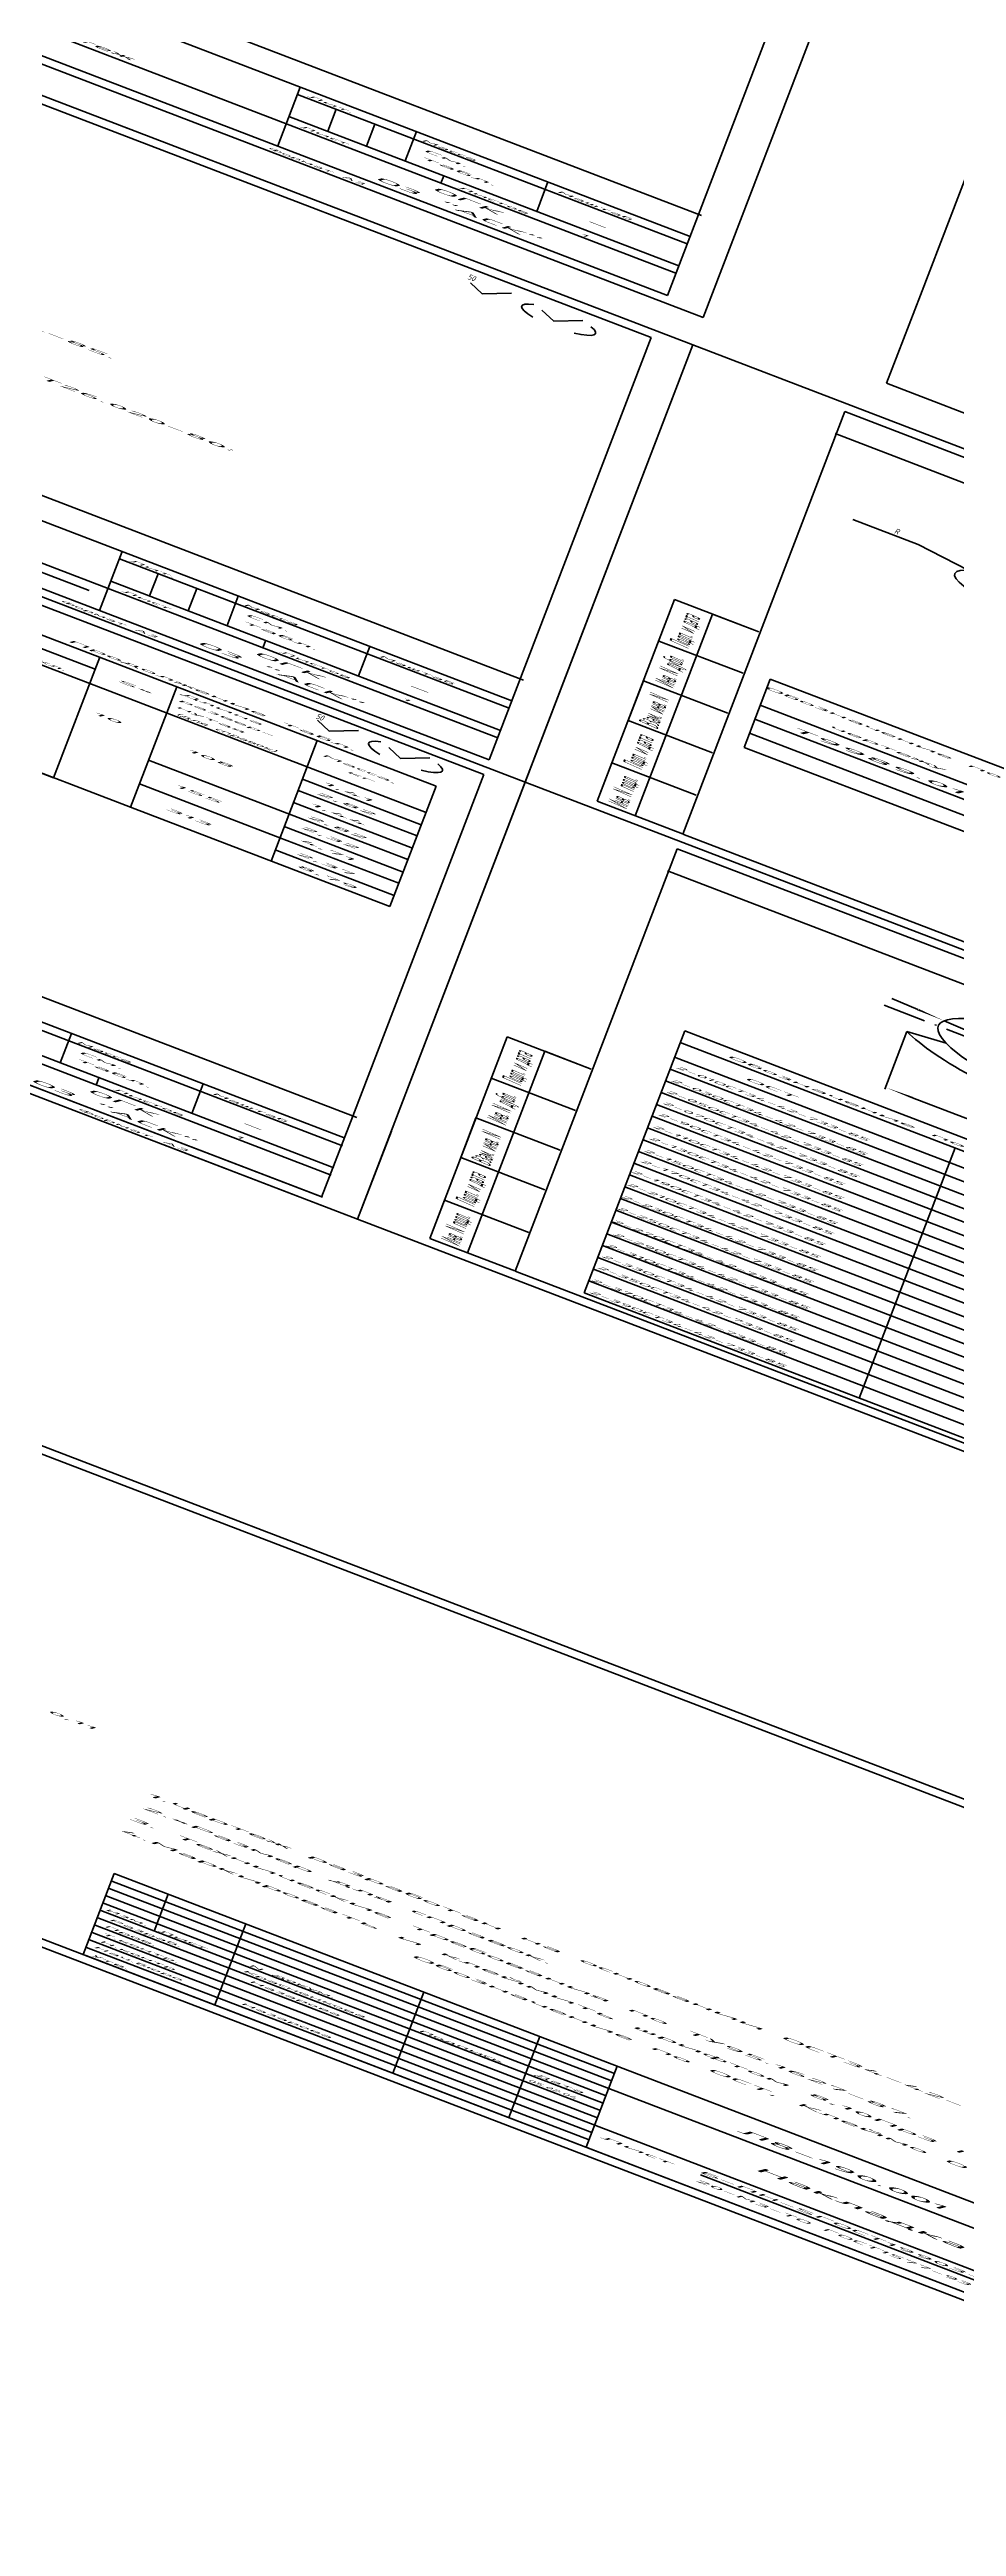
# Model space of a CAD drawing. Extents: x 2364 to 24352926, y -9422284 to 1126.
# Drawn here: x 11364280 to 11690167, y -4761101 to -3870708 of the extents above; entities that cross this region are included whole.
import ezdxf

# ---------------------------------------------------------------- set-up
doc = ezdxf.new("R2010")
doc.units = 0
doc.linetypes.add('ACAD_ISO10W100', pattern=[18.5, 12, -3, 0.5, -3])
doc.layers.add('ОСНОВНЫЕ', color=5, linetype='CONTINUOUS')
doc.layers.add('ТОНКИЕ', color=4, linetype='CONTINUOUS')
doc.styles.add('25', font='romans.shx', dxfattribs={"width": 0.8, "oblique": 15, "height": 2.5})
doc.styles.add('35', font='romans.shx', dxfattribs={"width": 0.8, "oblique": 15, "height": 3.5})
doc.styles.add('5', font='romans.shx', dxfattribs={"oblique": 15, "height": 3.5})

# ---------------------------------------------------------------- blocks, each defined once
blk = doc.blocks.new('Л8-190.000')
at = {"layer": 'ОСНОВНЫЕ', "color": 4, "linetype": 'Continuous', "lineweight": 40}
for p, q in [((4134.80392, 851.51391), (4134.80392, 1088.64303)), ((4111.32277, 789.01262), (4111.32277, 1086.01262)), ((4134.80392, 851.51391), (4134.80392, 791.64303)), ((4339.91283, 791.64303), (4134.80392, 791.64303)), ((3691.32277, 789.01262), (4111.32277, 789.01262)), ((4111.32277, 770.37739), (3691.32277, 770.37739)), ((4111.32277, 176.37739), (4111.32277, 770.37739)), ((4531.32277, 770.37739), (4111.32277, 770.37739)), ((4111.32277, 770.37739), (4111.32277, 473.37739)), ((4145.33333, 703.38577), (4136.89937, 703.38577)), ((4152.08442, 699.4485), (4145.33333, 703.38577)), ((3999.69827, 487.91371), (4053.9553, 487.91371)), ((3691.32277, 473.37739), (4111.32277, 473.37739)), ((4111.32277, 473.37739), (3691.32277, 473.37739)), ((4526.32277, 473.37739), (4111.32277, 473.37739)), ((4111.32277, 473.37739), (4111.32277, 176.37739)), ((4111.32277, 473.37739), (4531.32277, 473.37739)), ((4165.38698, 427.72958), (4161.9571, 428.42666)), ((4168.81686, 427.0325), (4212.34722, 418.18553)), ((4165.0936, 412.26601), (4165.0936, 373.02714)), ((4212.37507, 374.27714), (4168.5936, 374.27714)), ((4111.32277, 176.37739), (4111.32277, 236.24827)), ((3691.32277, 176.37739), (4111.32277, 176.37739)), ((4111.32277, 176.37739), (4086.30035, 176.37739)), ((4111.32277, 176.37739), (4531.32277, 176.37739)), ((3882.50076, -29.63212), (4302.50076, -29.63212)), ((4191.20581, -312.0958), (4245.46285, -312.0958)), ((3882.50076, -326.63212), (4302.50076, -326.63212))]:
    blk.add_line(p, q, dxfattribs=at)
at = {"layer": 'ОСНОВНЫЕ', "lineweight": 100}
for p, q in [((4106.32277, 794.01262), (4106.32277, 1081.01262)), ((3920.9748, 849.08194), (4106.71738, 849.08194)), ((3985.9748, 834.08194), (4106.32277, 834.08194)), ((4055.9748, 834.08194), (4055.9748, 794.08194)), ((4106.32277, 809.08194), (3985.9748, 809.08194)), ((3711.32277, 794.01262), (4106.32277, 794.01262)), ((4106.32277, 765.37739), (3711.32277, 765.37739)), ((4106.32277, 478.37739), (4106.32277, 765.37739)), ((4131.32277, 765.37739), (4131.32277, 478.37739)), ((4526.32277, 765.37739), (4131.32277, 765.37739)), ((4201.58937, 750.16385), (4131.18837, 750.16385)), ((4134.47298, 590.04696), (4346.04722, 590.04696)), ((3920.9748, 533.44671), (4106.71738, 533.44671)), ((3985.9748, 518.44671), (4106.32277, 518.44671)), ((4055.9748, 518.44671), (4055.9748, 478.44671)), ((4106.32277, 493.44671), (3985.9748, 493.44671)), ((3711.32277, 478.37739), (4106.32277, 478.37739)), ((4131.32277, 478.37739), (4526.32277, 478.37739)), ((4106.32277, 468.37739), (3711.32277, 468.37739)), ((4106.32277, 468.37739), (3946.34519, 468.37739)), ((4106.32277, 236.24827), (4106.32277, 468.37739)), ((4131.32277, 468.37739), (4131.32277, 181.37739)), ((4526.32277, 468.37739), (4131.32277, 468.37739)), ((4201.58937, 453.16385), (4131.18837, 453.16385)), ((3914.03274, 450.73504), (4101.46547, 450.73504)), ((4101.46547, 450.73504), (4101.46547, 368.88174)), ((4140.03479, 362.10246), (4327.46753, 362.10246)), ((3921.08371, 236.44671), (4106.82629, 236.44671)), ((4106.32277, 181.24827), (4106.32277, 236.24827)), ((3986.08371, 221.44671), (4106.43168, 221.44671)), ((4106.43168, 196.44671), (3986.08371, 196.44671)), ((3711.32277, 181.37739), (4106.32277, 181.37739)), ((4106.43168, 181.37739), (3921.43168, 181.37739)), ((4131.32277, 181.37739), (4526.32277, 181.37739)), ((4297.50076, -34.47451), (3902.50076, -34.47451)), ((4112.15278, -266.5628), (4112.15278, -321.5628)), ((4112.15278, -266.5628), (4297.89536, -266.5628)), ((4177.15278, -266.5628), (4177.15278, -321.5628)), ((4177.15278, -281.5628), (4297.50076, -281.5628)), ((4297.50076, -306.5628), (4177.15278, -306.5628)), ((3902.50076, -321.63212), (4297.50076, -321.63212)), ((4297.50076, -321.63212), (4112.50076, -321.63212))]:
    blk.add_line(p, q, dxfattribs=at)
at = {"layer": 'ОСНОВНЫЕ', "lineweight": 40}
for p, q in [((4070.9748, 834.08194), (4070.9748, 814.08194)), ((4087.9748, 834.08194), (4087.9748, 814.08194)), ((4106.32277, 829.08194), (4055.9748, 829.08194)), ((4106.32277, 814.08194), (4055.9748, 814.08194)), ((4075.9748, 814.08194), (4075.9748, 809.08194)), ((4070.9748, 518.44671), (4070.9748, 498.44671)), ((4087.9748, 518.44671), (4087.9748, 498.44671)), ((4106.32277, 513.44671), (4055.9748, 513.44671)), ((4106.32277, 498.44671), (4055.9748, 498.44671)), ((4075.9748, 498.44671), (4075.9748, 493.44671)), ((4071.08371, 221.44671), (4071.08371, 201.44671)), ((4088.08371, 221.44671), (4088.08371, 201.44671)), ((4106.43168, 216.44671), (4056.08371, 216.44671)), ((4106.43168, 201.44671), (4056.08371, 201.44671)), ((4076.08371, 201.44671), (4076.08371, 196.44671)), ((4119.15278, -266.5628), (4119.15278, -291.5628)), ((4129.15278, -266.5628), (4129.15278, -321.5628)), ((4152.15278, -266.5628), (4152.15278, -321.5628)), ((4167.15278, -266.5628), (4167.15278, -321.5628)), ((4177.15278, -286.5628), (4112.23971, -286.5628)), ((4177.15278, -291.5628), (4112.23971, -291.5628))]:
    blk.add_line(p, q, dxfattribs=at)
at = {"layer": 'ОСНОВНЫЕ', "color": 5, "linetype": 'Continuous', "lineweight": 100}
for p, q in [((4120.27121, 478.37739), (4120.27121, 615.37739)), ((4120.27121, 615.37739), (4131.1623, 615.37739)), ((4125.1623, 615.37739), (4125.1623, 478.37739)), ((4131.1623, 615.37739), (4125.1623, 615.37739)), ((4131.1623, 615.37739), (4125.1623, 615.37739)), ((4134.47298, 590.04696), (4134.47298, 543.62837)), ((4120.27121, 587.24827), (4131.1623, 587.24827)), ((4134.47298, 572.19366), (4346.04722, 572.19366)), ((4134.47298, 562.6719), (4185.74279, 562.6719)), ((4120.27121, 533.24827), (4120.27121, 560.24827)), ((4120.27121, 560.24827), (4131.1623, 560.24827)), ((4134.47298, 553.15013), (4185.74279, 553.15013)), ((4134.47298, 543.62837), (4346.04722, 543.62837)), ((4131.1623, 533.24827), (4120.27121, 533.24827)), ((4120.27121, 478.37739), (4120.27121, 504.37739)), ((4120.27121, 504.37739), (4131.1623, 504.37739)), ((4131.27121, 478.37739), (4120.27121, 478.37739)), ((4058.01018, 450.73504), (4058.01018, 368.88174)), ((4067.95591, 450.73504), (4067.95591, 368.88174)), ((4086.10254, 450.73504), (4086.10254, 368.88174)), ((4035.16715, 442.62894), (4058.01018, 442.62894)), ((3914.03274, 432.88174), (4101.46547, 432.88174)), ((4086.09849, 424.51764), (4101.46142, 424.51764)), ((4086.10254, 416.88174), (4101.46547, 416.88174)), ((4170.00181, 414.25772), (4165.0936, 412.26601)), ((4086.10254, 408.58268), (4101.46547, 408.58268)), ((4067.95591, 400.88174), (4101.46547, 400.88174)), ((4086.09849, 392.37126), (4101.46142, 392.37126)), ((4086.10254, 384.73536), (4067.95591, 384.73536)), ((4086.10254, 384.73536), (4101.46547, 384.73536)), ((4086.10254, 376.4363), (4101.46547, 376.4363)), ((3914.03274, 368.88174), (4067.95591, 368.88174)), ((4012.32413, 368.88174), (4058.01018, 368.88174)), ((4067.95591, 368.88174), (4101.46547, 368.88174)), ((4140.03479, 362.10246), (4140.03479, 184.24916)), ((4140.03479, 354.20502), (4201.3738, 354.20502)), ((4175.53155, 354.20502), (4175.53155, 184.24916)), ((4140.03479, 344.24916), (4327.46753, 344.24916)), ((4140.03479, 336.24916), (4201.3738, 336.24916)), ((4140.03479, 328.24916), (4226.90467, 328.24916)), ((4140.03479, 320.24916), (4201.3738, 320.24916)), ((4120.27121, 181.37739), (4120.27121, 318.37739)), ((4120.27121, 318.37739), (4131.1623, 318.37739)), ((4125.1623, 318.37739), (4125.1623, 181.37739)), ((4131.1623, 318.37739), (4125.1623, 318.37739)), ((4131.1623, 318.37739), (4125.1623, 318.37739)), ((4140.03479, 312.24916), (4215.48316, 312.24916)), ((4140.03479, 304.24916), (4201.3738, 304.24916)), ((4140.03479, 296.24916), (4226.90467, 296.24916)), ((4120.27121, 290.24827), (4131.1623, 290.24827)), ((4140.03479, 288.24916), (4201.3738, 288.24916)), ((4140.03479, 280.24916), (4215.48316, 280.24916)), ((4140.03479, 272.24916), (4201.3738, 272.24916)), ((4120.27121, 236.24827), (4120.27121, 263.24827)), ((4120.27121, 263.24827), (4131.1623, 263.24827)), ((4140.03479, 264.24916), (4226.90467, 264.24916)), ((4140.03479, 256.24916), (4201.3738, 256.24916)), ((4140.03479, 248.24916), (4226.90467, 248.24916)), ((4140.03479, 240.24916), (4215.48316, 240.24916)), ((4131.1623, 236.24827), (4120.27121, 236.24827)), ((4140.03479, 232.24916), (4215.48316, 232.24916)), ((4140.03479, 224.24916), (4215.48316, 224.24916)), ((4140.03479, 216.24916), (4215.48316, 216.24916)), ((4120.27121, 181.37739), (4120.27121, 207.37739)), ((4120.27121, 207.37739), (4131.1623, 207.37739)), ((4140.03479, 208.24916), (4201.3738, 208.24916)), ((4140.03479, 208.24916), (4201.3738, 208.24916)), ((4140.03479, 200.24916), (4215.48316, 200.24916)), ((4140.03479, 192.24916), (4201.3738, 192.24916)), ((4140.03479, 184.24916), (4327.46753, 184.24916)), ((4131.27121, 181.37739), (4120.27121, 181.37739))]:
    blk.add_line(p, q, dxfattribs=at)
at = {"layer": 'ОСНОВНЫЕ', "color": 4, "linetype": 'ACAD_ISO10W100', "lineweight": 40}
blk.add_line((4161.38684, 422.60902), (4218.53492, 422.60902), dxfattribs=at)
at = {"layer": 'ОСНОВНЫЕ', "color": 4, "linetype": 'Continuous', "lineweight": 40}
for centre, radius, start, end in [((4095.954, 754.62106), 5.59189, 139.8510208, 226.6954054), ((4094.28851, 755.1272), 5.59189, 304.500387, 31.3447716), ((4097.5942, 460.84957), 5.59189, 139.8510208, 226.6954054), ((4095.92871, 461.35571), 5.59189, 304.500387, 31.3447716), ((4190.58204, 422.60902), 22.21014, 339.530585, 201.830676)]:
    blk.add_arc(centre, radius, start, end, dxfattribs=at)
at = {"layer": 'ОСНОВНЫЕ', "color": 5, "linetype": 'Continuous', "lineweight": 100}
for centre, radius, start, end in [((4160.74422, 694.36523), 10.0415, 85.5304863, 221.0875723), ((4190.58204, 422.60902), 22.21014, 202.2796313, 339.5045937), ((4190.58204, 422.60902), 27.50707, 202.0869272, 336.8545577)]:
    blk.add_arc(centre, radius, start, end, dxfattribs=at)
at = {"layer": 'ОСНОВНЫЕ', "color": 4, "linetype": 'Continuous', "lineweight": 40}
for points in [[(4165.50316, 428.30123), (4165.2708, 427.15794), (4168.81686, 427.0325)], [(4168.5936, 374.86047), (4168.5936, 373.6938), (4165.0936, 374.27714)]]:
    blk.add_solid(points, dxfattribs=at)
at = {"layer": 'ТОНКИЕ', "lineweight": 40}
for p, q in [((4060.9748, 829.08194), (4060.9748, 814.08194)), ((4065.9748, 829.08194), (4065.9748, 814.08194)), ((4060.9748, 513.44671), (4060.9748, 498.44671)), ((4065.9748, 513.44671), (4065.9748, 498.44671)), ((4177.15278, -271.5628), (4112.23971, -271.5628)), ((4177.15278, -276.5628), (4112.23971, -276.5628)), ((4177.15278, -281.5628), (4112.23971, -281.5628)), ((4177.15278, -296.5628), (4112.23971, -296.5628)), ((4177.15278, -301.5628), (4112.23971, -301.5628)), ((4177.15278, -306.5628), (4112.23971, -306.5628)), ((4177.15278, -311.5628), (4112.23971, -311.5628)), ((4177.15278, -316.5628), (4112.23971, -316.5628))]:
    blk.add_line(p, q, dxfattribs=at)
at = {"layer": 'ТОНКИЕ', "color": 4, "linetype": 'Continuous', "lineweight": 40}
for p, q in [((4088.65834, 759.89407), (4085.41242, 752.86696)), ((4097.87576, 759.89407), (4094.62984, 752.86696)), ((4085.41242, 752.86696), (4083.60451, 756.74249)), ((4094.62984, 752.86696), (4092.82193, 756.74249)), ((4090.29854, 466.12258), (4087.05262, 459.09547)), ((4099.51596, 466.12258), (4096.27004, 459.09547)), ((4087.05262, 459.09547), (4085.24471, 462.971)), ((4096.27004, 459.09547), (4094.46213, 462.971))]:
    blk.add_line(p, q, dxfattribs=at)
at = {"layer": 'ОСНОВНЫЕ', "color": 4, "lineweight": 40, "style": '5', "oblique": 15}
for s, height, p in [('См.', 3, (4072.51042, 824.0965)), ('табл.', 3, (4072.51042, 819.40005)), ('1.Чертеж разработан на основании ОСТ34-42-734-85.', 3.5, (3924.53992, 630.23727)), ('4.Маркировать и клеймить шрифтом 8,10Пр3 ГОСТ26.020-80:', 3.5, (3923.14054, 602.41354)), ('Обозначение по', 2.9755507, (4134.02805, 583.31128)), ('чертежу', 2.975551, (4143.1007, 575.03801)), ('Т9989.01', 4.165771, (4138.83616, 564.84074)), ('См.', 3, (4072.51042, 508.46127)), ('табл.', 3, (4072.51042, 503.76483)), ('Продолжение табл.', 2.9876114, (4053.57071, 452.82898)), ('Длина', 2.5, (4068.68213, 447.06806)), ('Масса,', 2.5, (4087.16134, 442.85879)), ('S*', 2.975551, (4060.90501, 440.43037)), ('развер-', 2.5, (4068.68213, 442.85879)), ('нутая', 2.5, (4068.68213, 438.32573)), ('кг', 2.5, (4090.72752, 438.64758)), ('1,41', 2.975551, (4088.4235, 426.44893)), ('2,82', 2.975551, (4088.13661, 418.98242)), ('10', 2.975551, (4059.55676, 415.75758)), ('108', 2.975551, (4071.69342, 415.0356)), ('1,44', 2.975551, (4087.84971, 410.95376)), ('2,82', 2.975551, (4088.13661, 402.91409)), ('2,32', 2.975551, (4087.84971, 395.25192)), ('155', 2.975551, (4071.84376, 391.30896)), ('4,71', 2.975551, (4088.3063, 387.34837)), ('2,37', 2.975551, (4088.48933, 378.68614)), ('313', 2.975551, (4071.84376, 375.53753)), ('8,79', 2.975551, (4089.03843, 371.35011)), ('Обозначение по', 2.9755507, (4145.83715, 356.25709)), ('ОСТ', 2.975551, (4148.78232, 347.09351)), ('См.', 3, (4072.61933, 211.46127)), ('табл.', 3, (4072.61933, 206.76483)), ('0,11', 2.975551, (4097.5482, -186.01019)), ('1.Чертеж разработан на основании ОСТ34-42-733-85.', 3.5, (4112.25623, -212.74197)), ('2.*Размер для справок.', 3.5, (4112.34635, -221.62742)), ('3. Технические требования по ТУ95.1627-87.', 3.5, (4111.28074, -230.99142)), ('4.Маркировать и клеймить шрифтом 8,10Пр3 ГОСТ26.020-80:', 3.5, (4110.80446, -240.15013)), ('Обозначение по ОСТ, Клеймо ОТК.', 3.5, (4149.10063, -248.51511)), ('Б-ПН-SГОСТ19903-74', 3, (4190.79098, -310.812)), ('Лист', 3, (4178.18353, -312.76627))]:
    blk.add_text(s, height=height, dxfattribs=at).set_placement(p)
at = {"layer": 'ОСНОВНЫЕ', "style": '5', "oblique": 15, "width": 0.8}
for p in [(4093.70299, 818.85792), (4093.70299, 503.2227), (4093.8119, 206.2227)]:
    blk.add_text('-', height=5, dxfattribs=at).set_placement(p)
at = {"layer": 'ОСНОВНЫЕ', "color": 4, "lineweight": 40, "style": '5', "oblique": 15}
for s, height, width, p in [('(для справок)', 2.9755507, 0.5, (4069.00618, 434.11647)), ('2-01ОСТ34-42-733-85', 3, 0.6, (4140.54949, 338.19005)), ('2-03ОСТ34-42-733-85', 3, 0.6, (4140.51798, 329.29602)), ('2-05ОСТ34-42-733-85', 3, 0.6, (4140.48648, 321.61643)), ('2-07ОСТ34-42-733-85', 3, 0.6, (4140.54949, 314.06939)), ('2-9ОСТ34-42-733-85', 3, 0.6, (4140.51798, 306.32358)), ('2-11ОСТ34-42-733-85', 3, 0.6, (4140.48648, 297.78282)), ('2-13ОСТ34-42-733-85', 3, 0.6, (4140.51798, 290.06343)), ('2-15ОСТ34-42-733-85', 3, 0.6, (4140.48648, 281.52267)), ('2-17ОСТ34-42-733-85', 3, 0.6, (4140.54949, 274.55468)), ('2-19ОСТ34-42-733-85', 3, 0.6, (4139.98766, 266.21591)), ('2-21ОСТ34-42-733-85', 3, 0.6, (4140.05251, 257.73061)), ('2-23ОСТ34-42-733-85', 3, 0.6, (4139.94263, 249.18562)), ('2-25ОСТ34-42-733-85', 3, 0.6, (4139.9138, 241.32503)), ('2-27ОСТ34-42-733-85', 3, 0.6, (4139.96316, 232.72274)), ('2-29ОСТ34-42-733-85', 3, 0.6, (4140.63335, 225.09302)), ('2-31ОСТ34-42-733-85', 3, 0.6, (4140.28067, 216.93443)), ('2-33ОСТ34-42-733-85', 3, 0.6, (4140.29696, 209.48493)), ('2-35ОСТ34-42-733-85', 3, 0.6, (4140.32846, 201.82072)), ('2-37ОСТ34-42-733-85', 3, 0.6, (4140.12055, 192.93397)), ('2-39ОСТ34-42-733-85', 3, 0.6, (4140.48361, 185.41286)), ('20-МЗ-ТО ГОСТ1577-93', 3, 0.8, (4190.80499, -316.8848))]:
    blk.add_text(s, height=height, dxfattribs=dict(at, width=width)).set_placement(p)
at = {"layer": 'ОСНОВНЫЕ', "color": 4, "linetype": 'Continuous', "lineweight": 40, "char_height": 3.5, "attachment_point": 5, "style": '35'}
for s, insert in [('5{\\fRomanS|b0|i0|c204|p2;0}', (4083.4985, 760.05438)), ('R', (4142.3532, 706.28617)), ('5{\\fRomanS|b0|i0|c204|p2;0}', (4085.38852, 465.28458))]:
    blk.add_mtext(s, dxfattribs=dict(at, insert=insert))
at = {"layer": 'ТОНКИЕ', "lineweight": 40, "style": '25', "oblique": 15}
for s, height, width, p in [('Лит.', 2.5, 0.8, (4057.09424, 830.09167)), ('Масса', 2.5, 0.8, (4071.82961, 829.78496)), ('Маштаб', 2.5, 0.8, (4089.32786, 830.09167)), ('Лист', 2.5, 0.8, (4057.55471, 810.3085)), ('Листов', 2.5, 0.8, (4077.96935, 810.15514)), ('ОГК', 4.5, 0.8, (4075.13944, 803.22562)), ('ОЗ "АСК"', 4.5, 0.8, (4068.27539, 796.43281)), ('Формат А3', 2.5, 0.7, (4054.83707, 790.20141)), ('Лит.', 2.5, 0.8, (4057.09424, 514.45644)), ('Масса', 2.5, 0.8, (4071.82961, 514.14973)), ('Маштаб', 2.5, 0.8, (4089.32786, 514.45644)), ('Лист', 2.5, 0.8, (4057.55471, 494.67327)), ('Листов', 2.5, 0.8, (4077.96935, 494.51991)), ('ОГК', 4.5, 0.8, (4075.13944, 487.59039)), ('ОЗ "АСК"', 4.5, 0.8, (4068.27539, 480.79758)), ('Формат А3', 2.5, 0.7, (4051.04561, 474.79091)), ('откл.', 2.975551, 0.7, (4048.07358, 434.39502)), ('Масса', 2.5, 0.8, (4071.93852, 217.14973)), ('Маштаб', 2.5, 0.8, (4089.43677, 217.45644)), ('Листов', 2.5, 0.8, (4078.07826, 197.51991)), ('1', 2.5, 0.8, (4093.87996, 197.38005)), ('ОГК', 4.5, 0.8, (4075.24835, 190.59039)), ('ОЗ "АСК"', 4.5, 0.8, (4068.3843, 183.79758)), ('Изм.', 2.5, 0.8, (4112.61549, -290.31747)), ('Лист', 2.5, 0.8, (4119.5227, -290.77755)), ('N докум.', 2.5, 0.8, (4131.1882, -290.77755)), ('Подпись', 2.5, 0.8, (4153.13776, -290.9309)), ('Дата', 2.5, 0.8, (4168.18012, -290.62419)), ('Разраб.', 2.5, 0.8, (4113.50356, -295.40916)), ('Красненкова', 2.5, 0.8, (4130.76896, -295.40916)), ('05.02.04', 2.5, 0.5, (4167.61693, -295.51761)), ('Пров.', 2.5, 0.8, (4113.22648, -300.34051)), ('Назарова', 2.5, 0.8, (4131.9403, -300.16849)), ('Т.контр.', 2.5, 0.8, (4113.25638, -305.39336)), ('Н.контр', 2.5, 0.8, (4113.35007, -310.38446)), ('Нач.бюро', 2.5, 0.8, (4112.91949, -315.03698)), ('Назарова', 2.5, 0.8, (4131.9403, -315.1893)), ('Утв.', 2.5, 0.8, (4113.07298, -320.55189))]:
    blk.add_text(s, height=height, dxfattribs=dict(at, width=width)).set_placement(p)
at = {"layer": 'ТОНКИЕ', "lineweight": 80, "style": '25', "oblique": 15, "width": 0.8}
for s, height, p in [('Сборочный чертеж', 4, (3997.49252, 811.33973)), ('Л8-190.001', 5, (4193.34959, -277.92822)), ('Накладка', 5.5, (4196.89528, -296.83185))]:
    blk.add_text(s, height=height, dxfattribs=at).set_placement(p)
at = {"layer": 'ТОНКИЕ', "style": '25', "oblique": 15, "width": 0.8}
for s, p in [('1', (4093.77105, 810.01528)), ('1', (4093.77105, 494.38005)), ('Формат А3', (4074.92936, 177.60742))]:
    blk.add_text(s, height=2.5, dxfattribs=at).set_placement(p)
at = {"layer": 'ТОНКИЕ', "lineweight": 40, "style": '25', "oblique": 15, "width": 0.8}
for s, p in [('Подп. и дата', (4123.97424, 589.18596)), ('Инв. N дубл.', (4123.97424, 562.22456)), ('Взам. инв. N', (4123.97424, 534.52787)), ('Подп. и дата', (4123.97424, 506.83117)), ('Инв. N подл.', (4123.97424, 480.06986)), ('Подп. и дата', (4123.97424, 292.18596)), ('Инв. N дубл.', (4123.97424, 265.22456)), ('Взам. инв. N', (4123.97424, 237.52787)), ('Подп. и дата', (4123.97424, 209.83117)), ('Инв. N подл.', (4123.97424, 183.06986))]:
    blk.add_text(s, height=2.5, rotation=90, dxfattribs=at).set_placement(p)

msp = doc.modelspace()

# ---------------------------------------------------------------- block references
at = {"layer": 'ОСНОВНЫЕ', "color": 4, "linetype": 'Continuous', "lineweight": 40, "xscale": 2979.129276943872, "yscale": 566.565258990282, "zscale": 2979.129276943872, "rotation": 339.0296326616931}
msp.add_blockref('Л8-190.000', (2304.94241, -1033.83995), dxfattribs=at)

doc.saveas('drawing.dxf')
